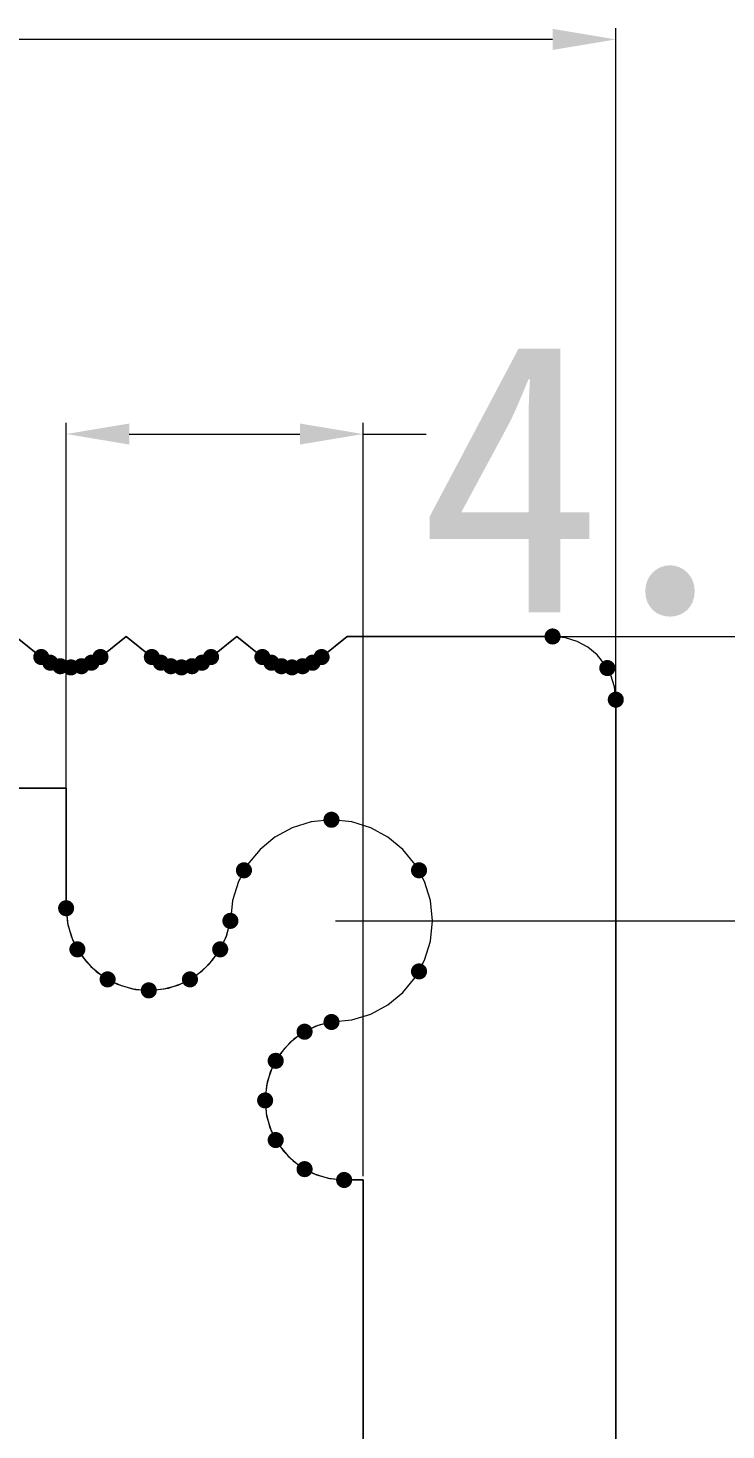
# Model space of a CAD drawing. Header units: millimetres. Extents: x 0 to 588, y 0 to 418.
# Drawn here: x 263.89 to 274.71, y 292.17 to 313.91 of the extents above; entities that cross this region are included whole.
import ezdxf

# ---------------------------------------------------------------- set-up
doc = ezdxf.new("R2010")
doc.units = ezdxf.units.MM

msp = doc.modelspace()

# ---------------------------------------------------------------- hatches: boundary and pattern name
h = msp.add_hatch(color=1)
h.dxf.hatch_style = 2
h.paths.add_polyline_path([(272.02308, 313.900885), (273.0031, 313.737548), (272.02308, 313.574211)])
h = msp.add_hatch(color=1)
h.dxf.hatch_style = 2
h.paths.add_polyline_path([(265.456944, 307.781338), (264.476924, 307.618001), (265.456944, 307.454665)])
h = msp.add_hatch(color=1)
h.dxf.hatch_style = 2
h.paths.add_polyline_path([(265.456944, 307.781338), (264.476924, 307.618001), (265.456944, 307.454665)])
h = msp.add_hatch(color=1)
h.dxf.hatch_style = 2
h.paths.add_polyline_path([(268.102999, 307.781338), (269.083019, 307.618001), (268.102999, 307.454665)])
h = msp.add_hatch(color=0)
edge = h.paths.add_edge_path()
edge.add_arc((272.02308, 304.478817), 0.125009, 0, 360)
h = msp.add_hatch(color=0)
edge = h.paths.add_edge_path()
edge.add_arc((272.02308, 304.478817), 0.125009, 0, 360)
h = msp.add_hatch(color=0)
edge = h.paths.add_edge_path()
edge.add_arc((264.091265, 304.160131), 0.125009, 0, 360)
h = msp.add_hatch(color=0)
edge = h.paths.add_edge_path()
edge.add_arc((264.230834, 304.072184), 0.125009, 0, 360)
h = msp.add_hatch(color=0)
edge = h.paths.add_edge_path()
edge.add_arc((264.386501, 304.017579), 0.125009, 0, 360)
h = msp.add_hatch(color=0)
edge = h.paths.add_edge_path()
edge.add_arc((264.71435, 304.017579), 0.125009, 0, 360)
h = msp.add_hatch(color=0)
edge = h.paths.add_edge_path()
edge.add_arc((264.870017, 304.072184), 0.125009, 0, 360)
h = msp.add_hatch(color=0)
edge = h.paths.add_edge_path()
edge.add_arc((265.009586, 304.160131), 0.125009, 0, 360)
h = msp.add_hatch(color=0)
edge = h.paths.add_edge_path()
edge.add_arc((265.009586, 304.160131), 0.125009, 0, 360)
h = msp.add_hatch(color=0)
edge = h.paths.add_edge_path()
edge.add_arc((265.806301, 304.160131), 0.125009, 0, 360)
h = msp.add_hatch(color=0)
edge = h.paths.add_edge_path()
edge.add_arc((265.945869, 304.072184), 0.125009, 0, 360)
h = msp.add_hatch(color=0)
edge = h.paths.add_edge_path()
edge.add_arc((266.101536, 304.017579), 0.125009, 0, 360)
h = msp.add_hatch(color=0)
edge = h.paths.add_edge_path()
edge.add_arc((266.429386, 304.017579), 0.125009, 0, 360)
h = msp.add_hatch(color=0)
edge = h.paths.add_edge_path()
edge.add_arc((266.585053, 304.072184), 0.125009, 0, 360)
h = msp.add_hatch(color=0)
edge = h.paths.add_edge_path()
edge.add_arc((266.724621, 304.160131), 0.125009, 0, 360)
h = msp.add_hatch(color=0)
edge = h.paths.add_edge_path()
edge.add_arc((266.724621, 304.160131), 0.125009, 0, 360)
h = msp.add_hatch(color=0)
edge = h.paths.add_edge_path()
edge.add_arc((267.521336, 304.160131), 0.125009, 0, 360)
h = msp.add_hatch(color=0)
edge = h.paths.add_edge_path()
edge.add_arc((267.660905, 304.072184), 0.125009, 0, 360)
h = msp.add_hatch(color=0)
edge = h.paths.add_edge_path()
edge.add_arc((267.816572, 304.017579), 0.125009, 0, 360)
h = msp.add_hatch(color=0)
edge = h.paths.add_edge_path()
edge.add_arc((268.144421, 304.017579), 0.125009, 0, 360)
h = msp.add_hatch(color=0)
edge = h.paths.add_edge_path()
edge.add_arc((268.300088, 304.072184), 0.125009, 0, 360)
h = msp.add_hatch(color=0)
edge = h.paths.add_edge_path()
edge.add_arc((268.439657, 304.160131), 0.125009, 0, 360)
h = msp.add_hatch(color=0)
edge = h.paths.add_edge_path()
edge.add_arc((268.439657, 304.160131), 0.125009, 0, 360)
h = msp.add_hatch(color=0)
edge = h.paths.add_edge_path()
edge.add_arc((264.550426, 303.999066), 0.125009, 0, 360)
h = msp.add_hatch(color=0)
edge = h.paths.add_edge_path()
edge.add_arc((266.265461, 303.999066), 0.125009, 0, 360)
h = msp.add_hatch(color=0)
edge = h.paths.add_edge_path()
edge.add_arc((267.980497, 303.999066), 0.125009, 0, 360)
h = msp.add_hatch(color=0)
edge = h.paths.add_edge_path()
edge.add_arc((272.871802, 303.988807), 0.125009, 0, 360)
h = msp.add_hatch(color=0)
edge = h.paths.add_edge_path()
edge.add_arc((273.0031, 303.498797), 0.125009, 0, 360)
h = msp.add_hatch(color=0)
edge = h.paths.add_edge_path()
edge.add_arc((268.593009, 301.636758), 0.125009, 0, 360)
h = msp.add_hatch(color=0)
edge = h.paths.add_edge_path()
edge.add_arc((267.235053, 300.852742), 0.125009, 0, 360)
h = msp.add_hatch(color=0)
edge = h.paths.add_edge_path()
edge.add_arc((269.950965, 300.852742), 0.125009, 0, 360)
h = msp.add_hatch(color=0)
edge = h.paths.add_edge_path()
edge.add_arc((264.476924, 300.26473), 0.125009, 0, 360)
h = msp.add_hatch(color=0)
edge = h.paths.add_edge_path()
edge.add_arc((267.024977, 300.068726), 0.125009, 0, 360)
h = msp.add_hatch(color=0)
edge = h.paths.add_edge_path()
edge.add_arc((267.024977, 300.068726), 0.125009, 0, 360)
h = msp.add_hatch(color=0)
edge = h.paths.add_edge_path()
edge.add_arc((264.651406, 299.627093), 0.125009, 0, 360)
h = msp.add_hatch(color=0)
edge = h.paths.add_edge_path()
edge.add_arc((266.866775, 299.627002), 0.125009, 0, 360)
h = msp.add_hatch(color=0)
edge = h.paths.add_edge_path()
edge.add_arc((269.950965, 299.28471), 0.125009, 0, 360)
h = msp.add_hatch(color=0)
edge = h.paths.add_edge_path()
edge.add_arc((265.120336, 299.161121), 0.125009, 0, 360)
h = msp.add_hatch(color=0)
edge = h.paths.add_edge_path()
edge.add_arc((266.397807, 299.161069), 0.125009, 0, 360)
h = msp.add_hatch(color=0)
edge = h.paths.add_edge_path()
edge.add_arc((265.759064, 298.990677), 0.125009, 0, 360)
h = msp.add_hatch(color=0)
edge = h.paths.add_edge_path()
edge.add_arc((268.593009, 298.500693), 0.125009, 0, 360)
h = msp.add_hatch(color=0)
edge = h.paths.add_edge_path()
edge.add_arc((268.593009, 298.500693), 0.125009, 0, 360)
h = msp.add_hatch(color=0)
edge = h.paths.add_edge_path()
edge.add_arc((268.593009, 298.500693), 0.125009, 0, 360)
h = msp.add_hatch(color=0)
edge = h.paths.add_edge_path()
edge.add_arc((268.175747, 298.349597), 0.125009, 0, 360)
h = msp.add_hatch(color=0)
edge = h.paths.add_edge_path()
edge.add_arc((267.727769, 297.898448), 0.125009, 0, 360)
h = msp.add_hatch(color=0)
edge = h.paths.add_edge_path()
edge.add_arc((267.563958, 297.28413), 0.125009, 0, 360)
h = msp.add_hatch(color=0)
edge = h.paths.add_edge_path()
edge.add_arc((267.727829, 296.669829), 0.125009, 0, 360)
h = msp.add_hatch(color=0)
edge = h.paths.add_edge_path()
edge.add_arc((268.17585, 296.218723), 0.125009, 0, 360)
h = msp.add_hatch(color=0)
edge = h.paths.add_edge_path()
edge.add_arc((268.789013, 296.050643), 0.125009, 0, 360)
h = msp.add_hatch(color=0)
edge = h.paths.add_edge_path()
edge.add_arc((268.789013, 296.050643), 0.125009, 0, 360)

# ---------------------------------------------------------------- linework, layer by layer
at = {"color": 1, "lineweight": 0}
for points in [[(272.02308, 313.737548), (262.033407, 313.737548)], [(273.0031, 302.122399), (273.0031, 313.913951)], [(264.476924, 301.256983), (264.476924, 307.794405)], [(264.476924, 300.325964), (264.476924, 307.794405)], [(265.456944, 307.618001), (268.102999, 307.618001)], [(265.456944, 307.618001), (266.436965, 307.618001)], [(269.083019, 296.111877), (269.083019, 307.794405)], [(269.083019, 307.618001), (270.063039, 307.618001)], [(271.164756, 304.478799), (303.629082, 304.478799)], [(268.65426, 300.068708), (291.872855, 300.068708)]]:
    msp.add_lwpolyline(points, dxfattribs=at)
at = {"color": 0, "lineweight": 0}
for points in [[(263.692908, 304.478799), (264.091265, 304.160113)], [(265.009586, 304.160113), (265.407943, 304.478799)], [(265.407943, 304.478799), (265.806301, 304.160113)], [(266.724621, 304.160113), (267.122979, 304.478799)], [(267.122979, 304.478799), (267.521336, 304.160113)], [(268.439657, 304.160113), (268.838014, 304.478799)], [(268.838014, 304.478799), (272.02308, 304.478799)], [(273.0031, 303.498779), (273.0031, 288.32129)], [(264.476924, 302.126751), (262.516884, 302.126751)], [(264.476924, 300.264712), (264.476924, 302.126751)], [(269.083019, 296.050625), (268.789013, 296.050625)], [(269.083019, 287.818455), (269.083019, 296.050625)]]:
    msp.add_lwpolyline(points, close=True, dxfattribs=at)
for points in [[(263.692908, 304.478799), (264.091265, 304.160113)], [(264.091265, 304.160113), (263.692908, 304.478799)], [(265.009586, 304.160113), (265.407943, 304.478799)], [(265.407943, 304.478799), (265.009586, 304.160113)], [(265.407943, 304.478799), (265.806301, 304.160113)], [(265.806301, 304.160113), (265.407943, 304.478799)], [(266.724621, 304.160113), (267.122979, 304.478799)], [(267.122979, 304.478799), (266.724621, 304.160113)], [(267.122979, 304.478799), (267.521336, 304.160113)], [(267.521336, 304.160113), (267.122979, 304.478799)], [(268.439657, 304.160113), (268.838014, 304.478799)], [(268.838014, 304.478799), (268.439657, 304.160113)], [(268.838014, 304.478799), (272.02308, 304.478799)], [(268.838014, 304.478799), (272.02308, 304.478799)], [(273.0031, 303.498779), (272.983189, 303.696287), (272.926085, 303.880247), (272.835728, 304.046718), (272.716059, 304.191758), (272.571018, 304.311427), (272.404548, 304.401784), (272.220588, 304.458889), (272.02308, 304.478799)], [(273.0031, 303.498779), (272.983189, 303.696287), (272.926085, 303.880247), (272.835728, 304.046718), (272.716059, 304.191758), (272.571018, 304.311427), (272.404548, 304.401784), (272.220588, 304.458889), (272.02308, 304.478799)], [(273.0031, 303.498779), (272.983189, 303.696287), (272.926085, 303.880247), (272.835728, 304.046718), (272.716059, 304.191758), (272.571018, 304.311427), (272.404548, 304.401784), (272.220588, 304.458889), (272.02308, 304.478799)], [(273.0031, 303.498779), (272.983189, 303.696287), (272.926085, 303.880247), (272.835728, 304.046718), (272.716059, 304.191758), (272.571018, 304.311427), (272.404548, 304.401784), (272.220588, 304.458889), (272.02308, 304.478799)], [(273.0031, 303.498779), (272.983189, 303.696287), (272.926085, 303.880247), (272.835728, 304.046718), (272.716059, 304.191758), (272.571018, 304.311427), (272.404548, 304.401784), (272.220588, 304.458889), (272.02308, 304.478799)], [(273.0031, 303.498779), (272.983189, 303.696287), (272.926085, 303.880247), (272.835728, 304.046718), (272.716059, 304.191758), (272.571018, 304.311427), (272.404548, 304.401784), (272.220588, 304.458889), (272.02308, 304.478799)], [(273.0031, 303.498779), (272.983189, 303.696287), (272.926085, 303.880247), (272.835728, 304.046718), (272.716059, 304.191758), (272.571018, 304.311427), (272.404548, 304.401784), (272.220588, 304.458889), (272.02308, 304.478799)], [(273.0031, 303.498779), (272.983189, 303.696287), (272.926085, 303.880247), (272.835728, 304.046718), (272.716059, 304.191758), (272.571018, 304.311427), (272.404548, 304.401784), (272.220588, 304.458889), (272.02308, 304.478799)], [(273.0031, 303.498779), (272.983189, 303.696287), (272.926085, 303.880247), (272.835728, 304.046718), (272.716059, 304.191758), (272.571018, 304.311427), (272.404548, 304.401784), (272.220588, 304.458889), (272.02308, 304.478799)], [(273.0031, 303.498779), (272.983189, 303.696287), (272.926085, 303.880247), (272.835728, 304.046718), (272.716059, 304.191758), (272.571018, 304.311427), (272.404548, 304.401784), (272.220588, 304.458889), (272.02308, 304.478799)], [(264.091265, 304.160113), (264.196786, 304.089647), (264.310252, 304.039315), (264.429015, 304.009115), (264.550426, 303.999048), (264.671837, 304.009115), (264.790599, 304.039315), (264.904065, 304.089647), (265.009586, 304.160113)], [(264.091265, 304.160113), (264.196786, 304.089647), (264.310252, 304.039315), (264.429015, 304.009115), (264.550426, 303.999048), (264.671837, 304.009115), (264.790599, 304.039315), (264.904065, 304.089647), (265.009586, 304.160113)], [(264.091265, 304.160113), (264.196786, 304.089647), (264.310252, 304.039315), (264.429015, 304.009115), (264.550426, 303.999048), (264.671837, 304.009115), (264.790599, 304.039315), (264.904065, 304.089647), (265.009586, 304.160113)], [(264.091265, 304.160113), (264.196786, 304.089647), (264.310252, 304.039315), (264.429015, 304.009115), (264.550426, 303.999048), (264.671837, 304.009115), (264.790599, 304.039315), (264.904065, 304.089647), (265.009586, 304.160113)], [(264.091265, 304.160113), (264.196786, 304.089647), (264.310252, 304.039315), (264.429015, 304.009115), (264.550426, 303.999048), (264.671837, 304.009115), (264.790599, 304.039315), (264.904065, 304.089647), (265.009586, 304.160113)], [(264.091265, 304.160113), (264.196786, 304.089647), (264.310252, 304.039315), (264.429015, 304.009115), (264.550426, 303.999048), (264.671837, 304.009115), (264.790599, 304.039315), (264.904065, 304.089647), (265.009586, 304.160113)], [(264.091265, 304.160113), (264.196786, 304.089647), (264.310252, 304.039315), (264.429015, 304.009115), (264.550426, 303.999048), (264.671837, 304.009115), (264.790599, 304.039315), (264.904065, 304.089647), (265.009586, 304.160113)], [(264.091265, 304.160113), (264.196786, 304.089647), (264.310252, 304.039315), (264.429015, 304.009115), (264.550426, 303.999048), (264.671837, 304.009115), (264.790599, 304.039315), (264.904065, 304.089647), (265.009586, 304.160113)], [(264.091265, 304.160113), (264.196786, 304.089647), (264.310252, 304.039315), (264.429015, 304.009115), (264.550426, 303.999048), (264.671837, 304.009115), (264.790599, 304.039315), (264.904065, 304.089647), (265.009586, 304.160113)], [(264.091265, 304.160113), (264.196786, 304.089647), (264.310252, 304.039315), (264.429015, 304.009115), (264.550426, 303.999048), (264.671837, 304.009115), (264.790599, 304.039315), (264.904065, 304.089647), (265.009586, 304.160113)], [(265.806301, 304.160113), (265.911821, 304.089647), (266.025287, 304.039315), (266.14405, 304.009115), (266.265461, 303.999048), (266.386872, 304.009115), (266.505635, 304.039315), (266.619101, 304.089647), (266.724621, 304.160113)], [(265.806301, 304.160113), (265.911821, 304.089647), (266.025287, 304.039315), (266.14405, 304.009115), (266.265461, 303.999048), (266.386872, 304.009115), (266.505635, 304.039315), (266.619101, 304.089647), (266.724621, 304.160113)], [(265.806301, 304.160113), (265.911821, 304.089647), (266.025287, 304.039315), (266.14405, 304.009115), (266.265461, 303.999048), (266.386872, 304.009115), (266.505635, 304.039315), (266.619101, 304.089647), (266.724621, 304.160113)], [(265.806301, 304.160113), (265.911821, 304.089647), (266.025287, 304.039315), (266.14405, 304.009115), (266.265461, 303.999048), (266.386872, 304.009115), (266.505635, 304.039315), (266.619101, 304.089647), (266.724621, 304.160113)], [(265.806301, 304.160113), (265.911821, 304.089647), (266.025287, 304.039315), (266.14405, 304.009115), (266.265461, 303.999048), (266.386872, 304.009115), (266.505635, 304.039315), (266.619101, 304.089647), (266.724621, 304.160113)], [(265.806301, 304.160113), (265.911821, 304.089647), (266.025287, 304.039315), (266.14405, 304.009115), (266.265461, 303.999048), (266.386872, 304.009115), (266.505635, 304.039315), (266.619101, 304.089647), (266.724621, 304.160113)], [(265.806301, 304.160113), (265.911821, 304.089647), (266.025287, 304.039315), (266.14405, 304.009115), (266.265461, 303.999048), (266.386872, 304.009115), (266.505635, 304.039315), (266.619101, 304.089647), (266.724621, 304.160113)], [(265.806301, 304.160113), (265.911821, 304.089647), (266.025287, 304.039315), (266.14405, 304.009115), (266.265461, 303.999048), (266.386872, 304.009115), (266.505635, 304.039315), (266.619101, 304.089647), (266.724621, 304.160113)], [(265.806301, 304.160113), (265.911821, 304.089647), (266.025287, 304.039315), (266.14405, 304.009115), (266.265461, 303.999048), (266.386872, 304.009115), (266.505635, 304.039315), (266.619101, 304.089647), (266.724621, 304.160113)], [(265.806301, 304.160113), (265.911821, 304.089647), (266.025287, 304.039315), (266.14405, 304.009115), (266.265461, 303.999048), (266.386872, 304.009115), (266.505635, 304.039315), (266.619101, 304.089647), (266.724621, 304.160113)], [(267.521336, 304.160113), (267.626857, 304.089647), (267.740323, 304.039315), (267.859085, 304.009115), (267.980496, 303.999048), (268.101907, 304.009115), (268.22067, 304.039315), (268.334136, 304.089647), (268.439657, 304.160113)], [(267.521336, 304.160113), (267.626857, 304.089647), (267.740323, 304.039315), (267.859085, 304.009115), (267.980496, 303.999048), (268.101907, 304.009115), (268.22067, 304.039315), (268.334136, 304.089647), (268.439657, 304.160113)], [(267.521336, 304.160113), (267.626857, 304.089647), (267.740323, 304.039315), (267.859085, 304.009115), (267.980496, 303.999048), (268.101907, 304.009115), (268.22067, 304.039315), (268.334136, 304.089647), (268.439657, 304.160113)], [(267.521336, 304.160113), (267.626857, 304.089647), (267.740323, 304.039315), (267.859085, 304.009115), (267.980496, 303.999048), (268.101907, 304.009115), (268.22067, 304.039315), (268.334136, 304.089647), (268.439657, 304.160113)], [(267.521336, 304.160113), (267.626857, 304.089647), (267.740323, 304.039315), (267.859085, 304.009115), (267.980496, 303.999048), (268.101907, 304.009115), (268.22067, 304.039315), (268.334136, 304.089647), (268.439657, 304.160113)], [(267.521336, 304.160113), (267.626857, 304.089647), (267.740323, 304.039315), (267.859085, 304.009115), (267.980496, 303.999048), (268.101907, 304.009115), (268.22067, 304.039315), (268.334136, 304.089647), (268.439657, 304.160113)], [(267.521336, 304.160113), (267.626857, 304.089647), (267.740323, 304.039315), (267.859085, 304.009115), (267.980496, 303.999048), (268.101907, 304.009115), (268.22067, 304.039315), (268.334136, 304.089647), (268.439657, 304.160113)], [(267.521336, 304.160113), (267.626857, 304.089647), (267.740323, 304.039315), (267.859085, 304.009115), (267.980496, 303.999048), (268.101907, 304.009115), (268.22067, 304.039315), (268.334136, 304.089647), (268.439657, 304.160113)], [(267.521336, 304.160113), (267.626857, 304.089647), (267.740323, 304.039315), (267.859085, 304.009115), (267.980496, 303.999048), (268.101907, 304.009115), (268.22067, 304.039315), (268.334136, 304.089647), (268.439657, 304.160113)], [(267.521336, 304.160113), (267.626857, 304.089647), (267.740323, 304.039315), (267.859085, 304.009115), (267.980496, 303.999048), (268.101907, 304.009115), (268.22067, 304.039315), (268.334136, 304.089647), (268.439657, 304.160113)], [(273.0031, 303.498779), (273.0031, 288.32129)], [(273.0031, 303.498779), (273.0031, 288.32129)], [(264.476924, 302.126751), (262.516884, 302.126751)], [(262.516884, 302.126751), (264.476924, 302.126751)], [(264.476924, 300.264712), (264.476924, 302.126751)], [(264.476924, 302.126751), (264.476924, 300.264712)], [(268.593009, 298.500676), (268.909022, 298.532533), (269.203358, 298.6239), (269.469711, 298.768471), (269.701775, 298.959942), (269.893246, 299.192006), (270.037818, 299.458359), (270.129185, 299.752695), (270.161041, 300.068708), (270.129185, 300.384721), (270.037818, 300.679057), (269.893246, 300.94541), (269.701775, 301.177474), (269.469711, 301.368945), (269.203358, 301.513517), (268.909022, 301.604884), (268.593009, 301.63674), (268.276996, 301.604884), (267.98266, 301.513517), (267.716307, 301.368945), (267.484243, 301.177474), (267.292772, 300.94541), (267.148201, 300.679057), (267.056834, 300.384721), (267.024977, 300.068708)], [(268.593009, 298.500676), (268.909022, 298.532533), (269.203358, 298.6239), (269.469711, 298.768471), (269.701775, 298.959942), (269.893246, 299.192006), (270.037818, 299.458359), (270.129185, 299.752695), (270.161041, 300.068708), (270.129185, 300.384721), (270.037818, 300.679057), (269.893246, 300.94541), (269.701775, 301.177474), (269.469711, 301.368945), (269.203358, 301.513517), (268.909022, 301.604884), (268.593009, 301.63674), (268.276996, 301.604884), (267.98266, 301.513517), (267.716307, 301.368945), (267.484243, 301.177474), (267.292772, 300.94541), (267.148201, 300.679057), (267.056834, 300.384721), (267.024977, 300.068708)], [(268.593009, 298.500676), (268.909022, 298.532533), (269.203358, 298.6239), (269.469711, 298.768471), (269.701775, 298.959942), (269.893246, 299.192006), (270.037818, 299.458359), (270.129185, 299.752695), (270.161041, 300.068708), (270.129185, 300.384721), (270.037818, 300.679057), (269.893246, 300.94541), (269.701775, 301.177474), (269.469711, 301.368945), (269.203358, 301.513517), (268.909022, 301.604884), (268.593009, 301.63674), (268.276996, 301.604884), (267.98266, 301.513517), (267.716307, 301.368945), (267.484243, 301.177474), (267.292772, 300.94541), (267.148201, 300.679057), (267.056834, 300.384721), (267.024977, 300.068708)], [(268.593009, 298.500676), (268.909022, 298.532533), (269.203358, 298.6239), (269.469711, 298.768471), (269.701775, 298.959942), (269.893246, 299.192006), (270.037818, 299.458359), (270.129185, 299.752695), (270.161041, 300.068708), (270.129185, 300.384721), (270.037818, 300.679057), (269.893246, 300.94541), (269.701775, 301.177474), (269.469711, 301.368945), (269.203358, 301.513517), (268.909022, 301.604884), (268.593009, 301.63674), (268.276996, 301.604884), (267.98266, 301.513517), (267.716307, 301.368945), (267.484243, 301.177474), (267.292772, 300.94541), (267.148201, 300.679057), (267.056834, 300.384721), (267.024977, 300.068708)], [(268.593009, 298.500676), (268.909022, 298.532533), (269.203358, 298.6239), (269.469711, 298.768471), (269.701775, 298.959942), (269.893246, 299.192006), (270.037818, 299.458359), (270.129185, 299.752695), (270.161041, 300.068708), (270.129185, 300.384721), (270.037818, 300.679057), (269.893246, 300.94541), (269.701775, 301.177474), (269.469711, 301.368945), (269.203358, 301.513517), (268.909022, 301.604884), (268.593009, 301.63674), (268.276996, 301.604884), (267.98266, 301.513517), (267.716307, 301.368945), (267.484243, 301.177474), (267.292772, 300.94541), (267.148201, 300.679057), (267.056834, 300.384721), (267.024977, 300.068708)], [(268.593009, 298.500676), (268.909022, 298.532533), (269.203358, 298.6239), (269.469711, 298.768471), (269.701775, 298.959942), (269.893246, 299.192006), (270.037818, 299.458359), (270.129185, 299.752695), (270.161041, 300.068708), (270.129185, 300.384721), (270.037818, 300.679057), (269.893246, 300.94541), (269.701775, 301.177474), (269.469711, 301.368945), (269.203358, 301.513517), (268.909022, 301.604884), (268.593009, 301.63674), (268.276996, 301.604884), (267.98266, 301.513517), (267.716307, 301.368945), (267.484243, 301.177474), (267.292772, 300.94541), (267.148201, 300.679057), (267.056834, 300.384721), (267.024977, 300.068708)], [(268.593009, 298.500676), (268.909022, 298.532533), (269.203358, 298.6239), (269.469711, 298.768471), (269.701775, 298.959942), (269.893246, 299.192006), (270.037818, 299.458359), (270.129185, 299.752695), (270.161041, 300.068708), (270.129185, 300.384721), (270.037818, 300.679057), (269.893246, 300.94541), (269.701775, 301.177474), (269.469711, 301.368945), (269.203358, 301.513517), (268.909022, 301.604884), (268.593009, 301.63674), (268.276996, 301.604884), (267.98266, 301.513517), (267.716307, 301.368945), (267.484243, 301.177474), (267.292772, 300.94541), (267.148201, 300.679057), (267.056834, 300.384721), (267.024977, 300.068708)], [(268.593009, 298.500676), (268.909022, 298.532533), (269.203358, 298.6239), (269.469711, 298.768471), (269.701775, 298.959942), (269.893246, 299.192006), (270.037818, 299.458359), (270.129185, 299.752695), (270.161041, 300.068708), (270.129185, 300.384721), (270.037818, 300.679057), (269.893246, 300.94541), (269.701775, 301.177474), (269.469711, 301.368945), (269.203358, 301.513517), (268.909022, 301.604884), (268.593009, 301.63674), (268.276996, 301.604884), (267.98266, 301.513517), (267.716307, 301.368945), (267.484243, 301.177474), (267.292772, 300.94541), (267.148201, 300.679057), (267.056834, 300.384721), (267.024977, 300.068708)], [(268.593009, 298.500676), (268.909022, 298.532533), (269.203358, 298.6239), (269.469711, 298.768471), (269.701775, 298.959942), (269.893246, 299.192006), (270.037818, 299.458359), (270.129185, 299.752695), (270.161041, 300.068708), (270.129185, 300.384721), (270.037818, 300.679057), (269.893246, 300.94541), (269.701775, 301.177474), (269.469711, 301.368945), (269.203358, 301.513517), (268.909022, 301.604884), (268.593009, 301.63674), (268.276996, 301.604884), (267.98266, 301.513517), (267.716307, 301.368945), (267.484243, 301.177474), (267.292772, 300.94541), (267.148201, 300.679057), (267.056834, 300.384721), (267.024977, 300.068708)], [(268.593009, 298.500676), (268.909022, 298.532533), (269.203358, 298.6239), (269.469711, 298.768471), (269.701775, 298.959942), (269.893246, 299.192006), (270.037818, 299.458359), (270.129185, 299.752695), (270.161041, 300.068708), (270.129185, 300.384721), (270.037818, 300.679057), (269.893246, 300.94541), (269.701775, 301.177474), (269.469711, 301.368945), (269.203358, 301.513517), (268.909022, 301.604884), (268.593009, 301.63674), (268.276996, 301.604884), (267.98266, 301.513517), (267.716307, 301.368945), (267.484243, 301.177474), (267.292772, 300.94541), (267.148201, 300.679057), (267.056834, 300.384721), (267.024977, 300.068708)], [(264.476924, 300.264712), (264.504619, 300.006471), (264.580864, 299.766267), (264.700469, 299.549221), (264.858245, 299.360457), (265.049003, 299.205098), (265.267555, 299.088268), (265.508712, 299.01509), (265.767284, 298.990686), (265.997034, 299.012794), (266.213969, 299.073867), (266.414134, 299.170514), (266.593574, 299.299346), (266.748334, 299.456971), (266.874458, 299.64), (266.96799, 299.845043), (267.024977, 300.068708)], [(264.476924, 300.264712), (264.504619, 300.006471), (264.580864, 299.766267), (264.700469, 299.549221), (264.858245, 299.360457), (265.049003, 299.205098), (265.267555, 299.088268), (265.508712, 299.01509), (265.767284, 298.990686), (265.997034, 299.012794), (266.213969, 299.073867), (266.414134, 299.170514), (266.593574, 299.299346), (266.748334, 299.456971), (266.874458, 299.64), (266.96799, 299.845043), (267.024977, 300.068708)], [(264.476924, 300.264712), (264.504619, 300.006471), (264.580864, 299.766267), (264.700469, 299.549221), (264.858245, 299.360457), (265.049003, 299.205098), (265.267555, 299.088268), (265.508712, 299.01509), (265.767284, 298.990686), (265.997034, 299.012794), (266.213969, 299.073867), (266.414134, 299.170514), (266.593574, 299.299346), (266.748334, 299.456971), (266.874458, 299.64), (266.96799, 299.845043), (267.024977, 300.068708)], [(264.476924, 300.264712), (264.504619, 300.006471), (264.580864, 299.766267), (264.700469, 299.549221), (264.858245, 299.360457), (265.049003, 299.205098), (265.267555, 299.088268), (265.508712, 299.01509), (265.767284, 298.990686), (265.997034, 299.012794), (266.213969, 299.073867), (266.414134, 299.170514), (266.593574, 299.299346), (266.748334, 299.456971), (266.874458, 299.64), (266.96799, 299.845043), (267.024977, 300.068708)], [(264.476924, 300.264712), (264.504619, 300.006471), (264.580864, 299.766267), (264.700469, 299.549221), (264.858245, 299.360457), (265.049003, 299.205098), (265.267555, 299.088268), (265.508712, 299.01509), (265.767284, 298.990686), (265.997034, 299.012794), (266.213969, 299.073867), (266.414134, 299.170514), (266.593574, 299.299346), (266.748334, 299.456971), (266.874458, 299.64), (266.96799, 299.845043), (267.024977, 300.068708)], [(264.476924, 300.264712), (264.504619, 300.006471), (264.580864, 299.766267), (264.700469, 299.549221), (264.858245, 299.360457), (265.049003, 299.205098), (265.267555, 299.088268), (265.508712, 299.01509), (265.767284, 298.990686), (265.997034, 299.012794), (266.213969, 299.073867), (266.414134, 299.170514), (266.593574, 299.299346), (266.748334, 299.456971), (266.874458, 299.64), (266.96799, 299.845043), (267.024977, 300.068708)], [(264.476924, 300.264712), (264.499032, 300.034962), (264.560105, 299.818027), (264.656752, 299.617862), (264.785584, 299.438422), (264.943209, 299.283662), (265.126238, 299.157539), (265.331281, 299.064006), (265.554946, 299.00702), (265.814209, 298.99159), (266.063721, 299.027025), (266.29757, 299.109055), (266.509845, 299.233411), (266.694634, 299.395823), (266.846027, 299.592023), (266.958111, 299.817741), (267.024977, 300.068708)], [(264.476924, 300.264712), (264.504619, 300.006471), (264.580864, 299.766267), (264.700469, 299.549221), (264.858245, 299.360457), (265.049003, 299.205098), (265.267555, 299.088268), (265.508712, 299.01509), (265.767284, 298.990686), (265.997034, 299.012794), (266.213969, 299.073867), (266.414134, 299.170514), (266.593574, 299.299346), (266.748334, 299.456971), (266.874458, 299.64), (266.96799, 299.845043), (267.024977, 300.068708)], [(264.476924, 300.264712), (264.504619, 300.006471), (264.580864, 299.766267), (264.700469, 299.549221), (264.858245, 299.360457), (265.049003, 299.205098), (265.267555, 299.088268), (265.508712, 299.01509), (265.767284, 298.990686), (265.997034, 299.012794), (266.213969, 299.073867), (266.414134, 299.170514), (266.593574, 299.299346), (266.748334, 299.456971), (266.874458, 299.64), (266.96799, 299.845043), (267.024977, 300.068708)], [(264.476924, 300.264712), (264.499032, 300.034962), (264.560105, 299.818027), (264.656752, 299.617862), (264.785584, 299.438422), (264.943209, 299.283662), (265.126238, 299.157539), (265.331281, 299.064006), (265.554946, 299.00702), (265.814209, 298.99159), (266.063721, 299.027025), (266.29757, 299.109055), (266.509845, 299.233411), (266.694634, 299.395823), (266.846027, 299.592023), (266.958111, 299.817741), (267.024977, 300.068708)], [(268.593009, 298.500676), (268.379325, 298.444823), (268.183543, 298.354273), (268.008862, 298.232781), (267.858483, 298.084106), (267.735606, 297.912002), (267.643431, 297.720228), (267.585158, 297.51254), (267.563988, 297.292695), (267.587332, 297.043919), (267.657609, 296.811873), (267.769894, 296.601551), (267.91926, 296.417949), (268.100781, 296.26606), (268.309531, 296.150881), (268.540583, 296.077404), (268.789013, 296.050625)], [(268.593009, 298.500676), (268.379325, 298.444823), (268.183543, 298.354273), (268.008862, 298.232781), (267.858483, 298.084106), (267.735606, 297.912002), (267.643431, 297.720228), (267.585158, 297.51254), (267.563988, 297.292695), (267.587332, 297.043919), (267.657609, 296.811873), (267.769894, 296.601551), (267.91926, 296.417949), (268.100781, 296.26606), (268.309531, 296.150881), (268.540583, 296.077404), (268.789013, 296.050625)], [(268.593009, 298.500676), (268.351996, 298.434742), (268.135564, 298.325466), (267.94778, 298.178564), (267.792715, 297.999749), (267.674439, 297.794735), (267.59702, 297.569237), (267.564527, 297.32897), (267.581031, 297.079647), (267.636884, 296.865963), (267.727434, 296.670181), (267.848926, 296.4955), (267.997602, 296.345121), (268.169705, 296.222243), (268.36148, 296.130068), (268.569168, 296.071796), (268.789013, 296.050625)], [(268.593009, 298.500676), (268.351996, 298.434742), (268.135564, 298.325466), (267.94778, 298.178564), (267.792715, 297.999749), (267.674439, 297.794735), (267.59702, 297.569237), (267.564527, 297.32897), (267.581031, 297.079647), (267.636884, 296.865963), (267.727434, 296.670181), (267.848926, 296.4955), (267.997602, 296.345121), (268.169705, 296.222243), (268.36148, 296.130068), (268.569168, 296.071796), (268.789013, 296.050625)], [(268.593009, 298.500676), (268.351996, 298.434742), (268.135564, 298.325466), (267.94778, 298.178564), (267.792715, 297.999749), (267.674439, 297.794735), (267.59702, 297.569237), (267.564527, 297.32897), (267.581031, 297.079647), (267.636884, 296.865963), (267.727434, 296.670181), (267.848926, 296.4955), (267.997602, 296.345121), (268.169705, 296.222243), (268.36148, 296.130068), (268.569168, 296.071796), (268.789013, 296.050625)], [(268.593009, 298.500676), (268.351996, 298.434742), (268.135564, 298.325466), (267.94778, 298.178564), (267.792715, 297.999749), (267.674439, 297.794735), (267.59702, 297.569237), (267.564527, 297.32897), (267.581031, 297.079647), (267.636884, 296.865963), (267.727434, 296.670181), (267.848926, 296.4955), (267.997602, 296.345121), (268.169705, 296.222243), (268.36148, 296.130068), (268.569168, 296.071796), (268.789013, 296.050625)], [(268.593009, 298.500676), (268.351996, 298.434742), (268.135564, 298.325466), (267.94778, 298.178564), (267.792715, 297.999749), (267.674439, 297.794735), (267.59702, 297.569237), (267.564527, 297.32897), (267.581031, 297.079647), (267.636884, 296.865963), (267.727434, 296.670181), (267.848926, 296.4955), (267.997602, 296.345121), (268.169705, 296.222243), (268.36148, 296.130068), (268.569168, 296.071796), (268.789013, 296.050625)], [(268.593009, 298.500676), (268.351996, 298.434742), (268.135564, 298.325466), (267.94778, 298.178564), (267.792715, 297.999749), (267.674439, 297.794735), (267.59702, 297.569237), (267.564527, 297.32897), (267.581031, 297.079647), (267.636884, 296.865963), (267.727434, 296.670181), (267.848926, 296.4955), (267.997602, 296.345121), (268.169705, 296.222243), (268.36148, 296.130068), (268.569168, 296.071796), (268.789013, 296.050625)], [(268.593009, 298.500676), (268.351996, 298.434742), (268.135564, 298.325466), (267.94778, 298.178564), (267.792715, 297.999749), (267.674439, 297.794735), (267.59702, 297.569237), (267.564527, 297.32897), (267.581031, 297.079647), (267.636884, 296.865963), (267.727434, 296.670181), (267.848926, 296.4955), (267.997602, 296.345121), (268.169705, 296.222243), (268.36148, 296.130068), (268.569168, 296.071796), (268.789013, 296.050625)], [(268.593009, 298.500676), (268.351996, 298.434742), (268.135564, 298.325466), (267.94778, 298.178564), (267.792715, 297.999749), (267.674439, 297.794735), (267.59702, 297.569237), (267.564527, 297.32897), (267.581031, 297.079647), (267.636884, 296.865963), (267.727434, 296.670181), (267.848926, 296.4955), (267.997602, 296.345121), (268.169705, 296.222243), (268.36148, 296.130068), (268.569168, 296.071796), (268.789013, 296.050625)], [(269.083019, 296.050625), (268.789013, 296.050625)], [(269.083019, 296.050625), (268.789013, 296.050625)], [(269.083019, 287.818455), (269.083019, 296.050625)], [(269.083019, 287.818455), (269.083019, 296.050625)]]:
    msp.add_lwpolyline(points, dxfattribs=at)

# ---------------------------------------------------------------- texts
at = {"color": 0, "char_height": 4.206831, "attachment_point": 1}
for s, insert in [('{\\fSimSun|b0|i0|c0;4}', (269.943626, 309.062169)), ('{\\fSimSun|b0|i0|c0;.}', (272.41307, 309.062169))]:
    msp.add_mtext(s, dxfattribs=dict(at, insert=insert))

doc.saveas('drawing.dxf')
